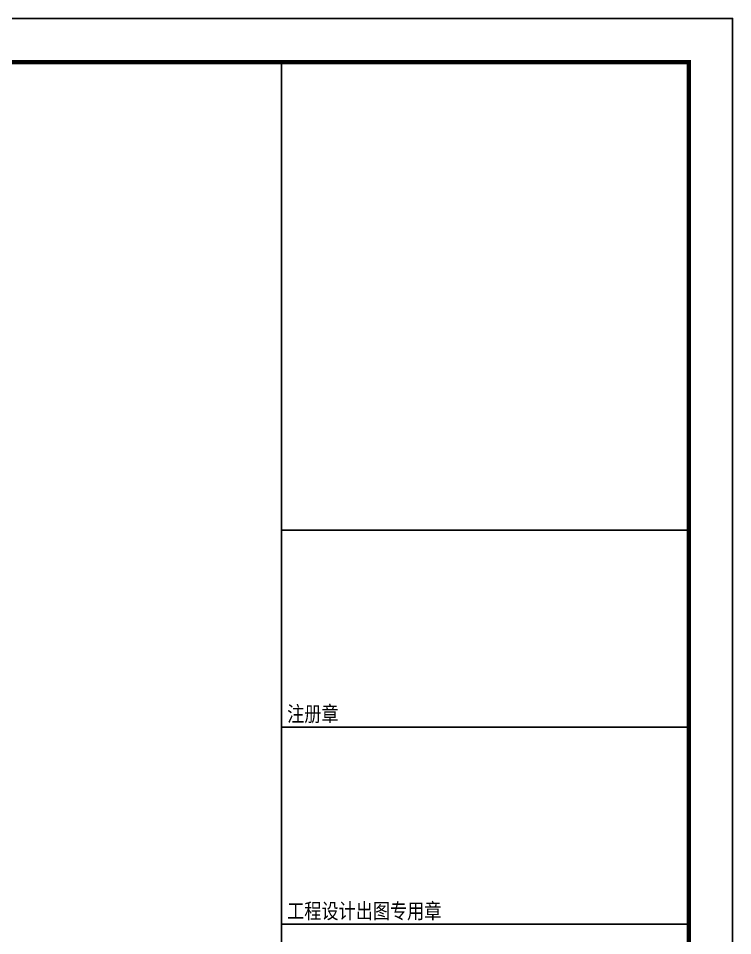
# Model space of a CAD drawing. Extents: x -1041549 to 749950, y -354245 to 17554.
# Drawn here: x -745408 to -729097, y -168875 to -147936 of the extents above; entities that cross this region are included whole.
import ezdxf

# ---------------------------------------------------------------- set-up
doc = ezdxf.new("R2010")
doc.units = 0
doc.header["$LTSCALE"] = 1000
doc.header["$MEASUREMENT"] = 0
doc.layers.add('14', color=1, linetype='Continuous')
doc.layers.add('PUB_TITLE', color=4, linetype='Continuous')
doc.styles.add('宋体', font='')
doc.styles.get('宋体').set_extended_font_data('宋体')

# ---------------------------------------------------------------- blocks, each defined once
blk = doc.blocks.new('TUQ')
at = {"layer": '14'}
for p, q in [((-9300, 40000), (-9300, 0)), ((-9300, 40000), (0, 40000)), ((-9300, 29320), (0, 29320)), ((-9300, 24820), (0, 24820)), ((-9300, 20320), (0, 20320))]:
    blk.add_line(p, q, dxfattribs=at)
at = {"layer": '14', "style": '宋体', "width": 0.82}
for s, p in [('注册章', (-9173, 24949)), ('工程设计出图专用章', (-9173, 20449))]:
    blk.add_text(s, height=350, dxfattribs=at).set_placement(p)

msp = doc.modelspace()

# ---------------------------------------------------------------- linework, layer by layer
at = {"layer": 'PUB_TITLE'}
msp.add_lwpolyline([(-788497.3, -189935.6), (-729097.3, -189935.6), (-729097.3, -147935.6), (-788497.3, -147935.6)], close=True, dxfattribs=at)
at = {"layer": 'PUB_TITLE', "const_width": 100}
msp.add_lwpolyline([(-785997.3, -188935.6), (-730097.3, -188935.6), (-730097.3, -148935.6), (-785997.3, -148935.6)], close=True, dxfattribs=at)

# ---------------------------------------------------------------- block references
at = {"layer": '14'}
msp.add_blockref('TUQ', (-730097.3, -188935.6), dxfattribs=at)

doc.saveas('drawing.dxf')
